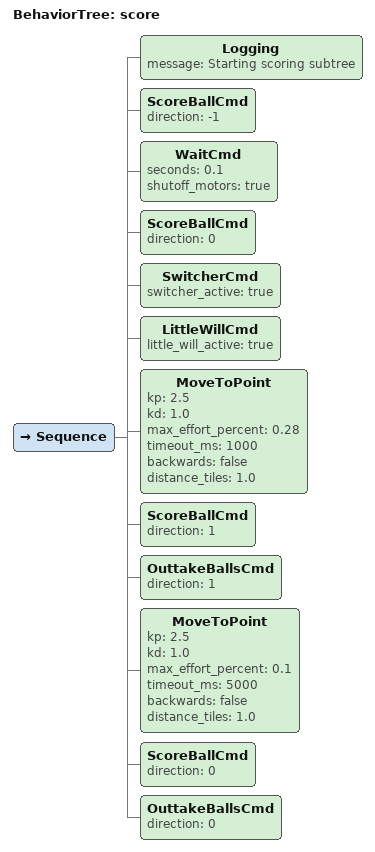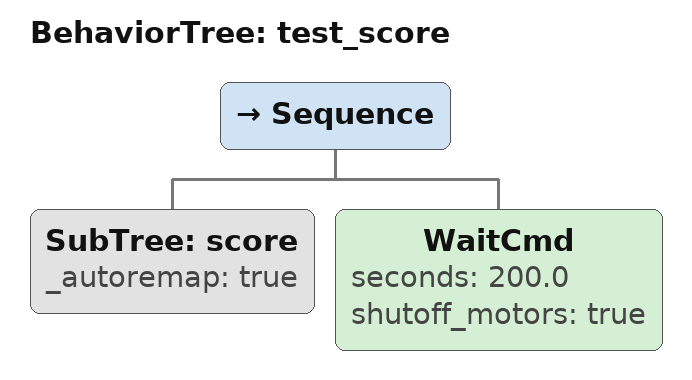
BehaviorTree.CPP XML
<?xml version="1.0" encoding="UTF-8"?>
<root BTCPP_format="4">
  <BehaviorTree ID="score">
    <Sequence>
      <Logging message="Starting scoring subtree" />

      <!-- Raise the switcher to the higher position first so the pneumatic has
           time to actuate while we creep forward. -->
           <ScoreBallCmd direction="-1" />
            <WaitCmd seconds="0.1"
        shutoff_motors="true" />
                 <ScoreBallCmd direction="0" />
      <SwitcherCmd switcher_active="true"/>

      <!-- Creep forward half an inch (~0.0208 tiles). Low effort / short timeout
           since it is a tiny alignment nudge. -->
           <LittleWillCmd little_will_active="true"/>
      <MoveToPoint kp="2.5"
        kd="1.0"
        max_effort_percent="0.28"
        timeout_ms="1000"
        backwards="false"
        distance_tiles="1.0" />

      <!-- Run the scorer motor and the intake motor together. -->
      <ScoreBallCmd direction="1" />
      <OuttakeBallsCmd direction="1" />
      <MoveToPoint kp="2.5"
        kd="1.0"
        max_effort_percent="0.1"
        timeout_ms="5000"
        backwards="false"
        distance_tiles="1.0" />

      <!-- Stop the rollers. Remove these two lines if a downstream action should
           keep scoring. -->
      <ScoreBallCmd direction="0" />
      <OuttakeBallsCmd direction="0" />
    </Sequence>
  </BehaviorTree>

  <!-- Standalone wrapper for testing the scoring subtree on its own. -->
  <BehaviorTree ID="test_score">
    <Sequence>
      <SubTree ID="score"
        _autoremap="true" />
      <WaitCmd seconds="200.0"
        shutoff_motors="true" />
    </Sequence>
  </BehaviorTree>

</root>
